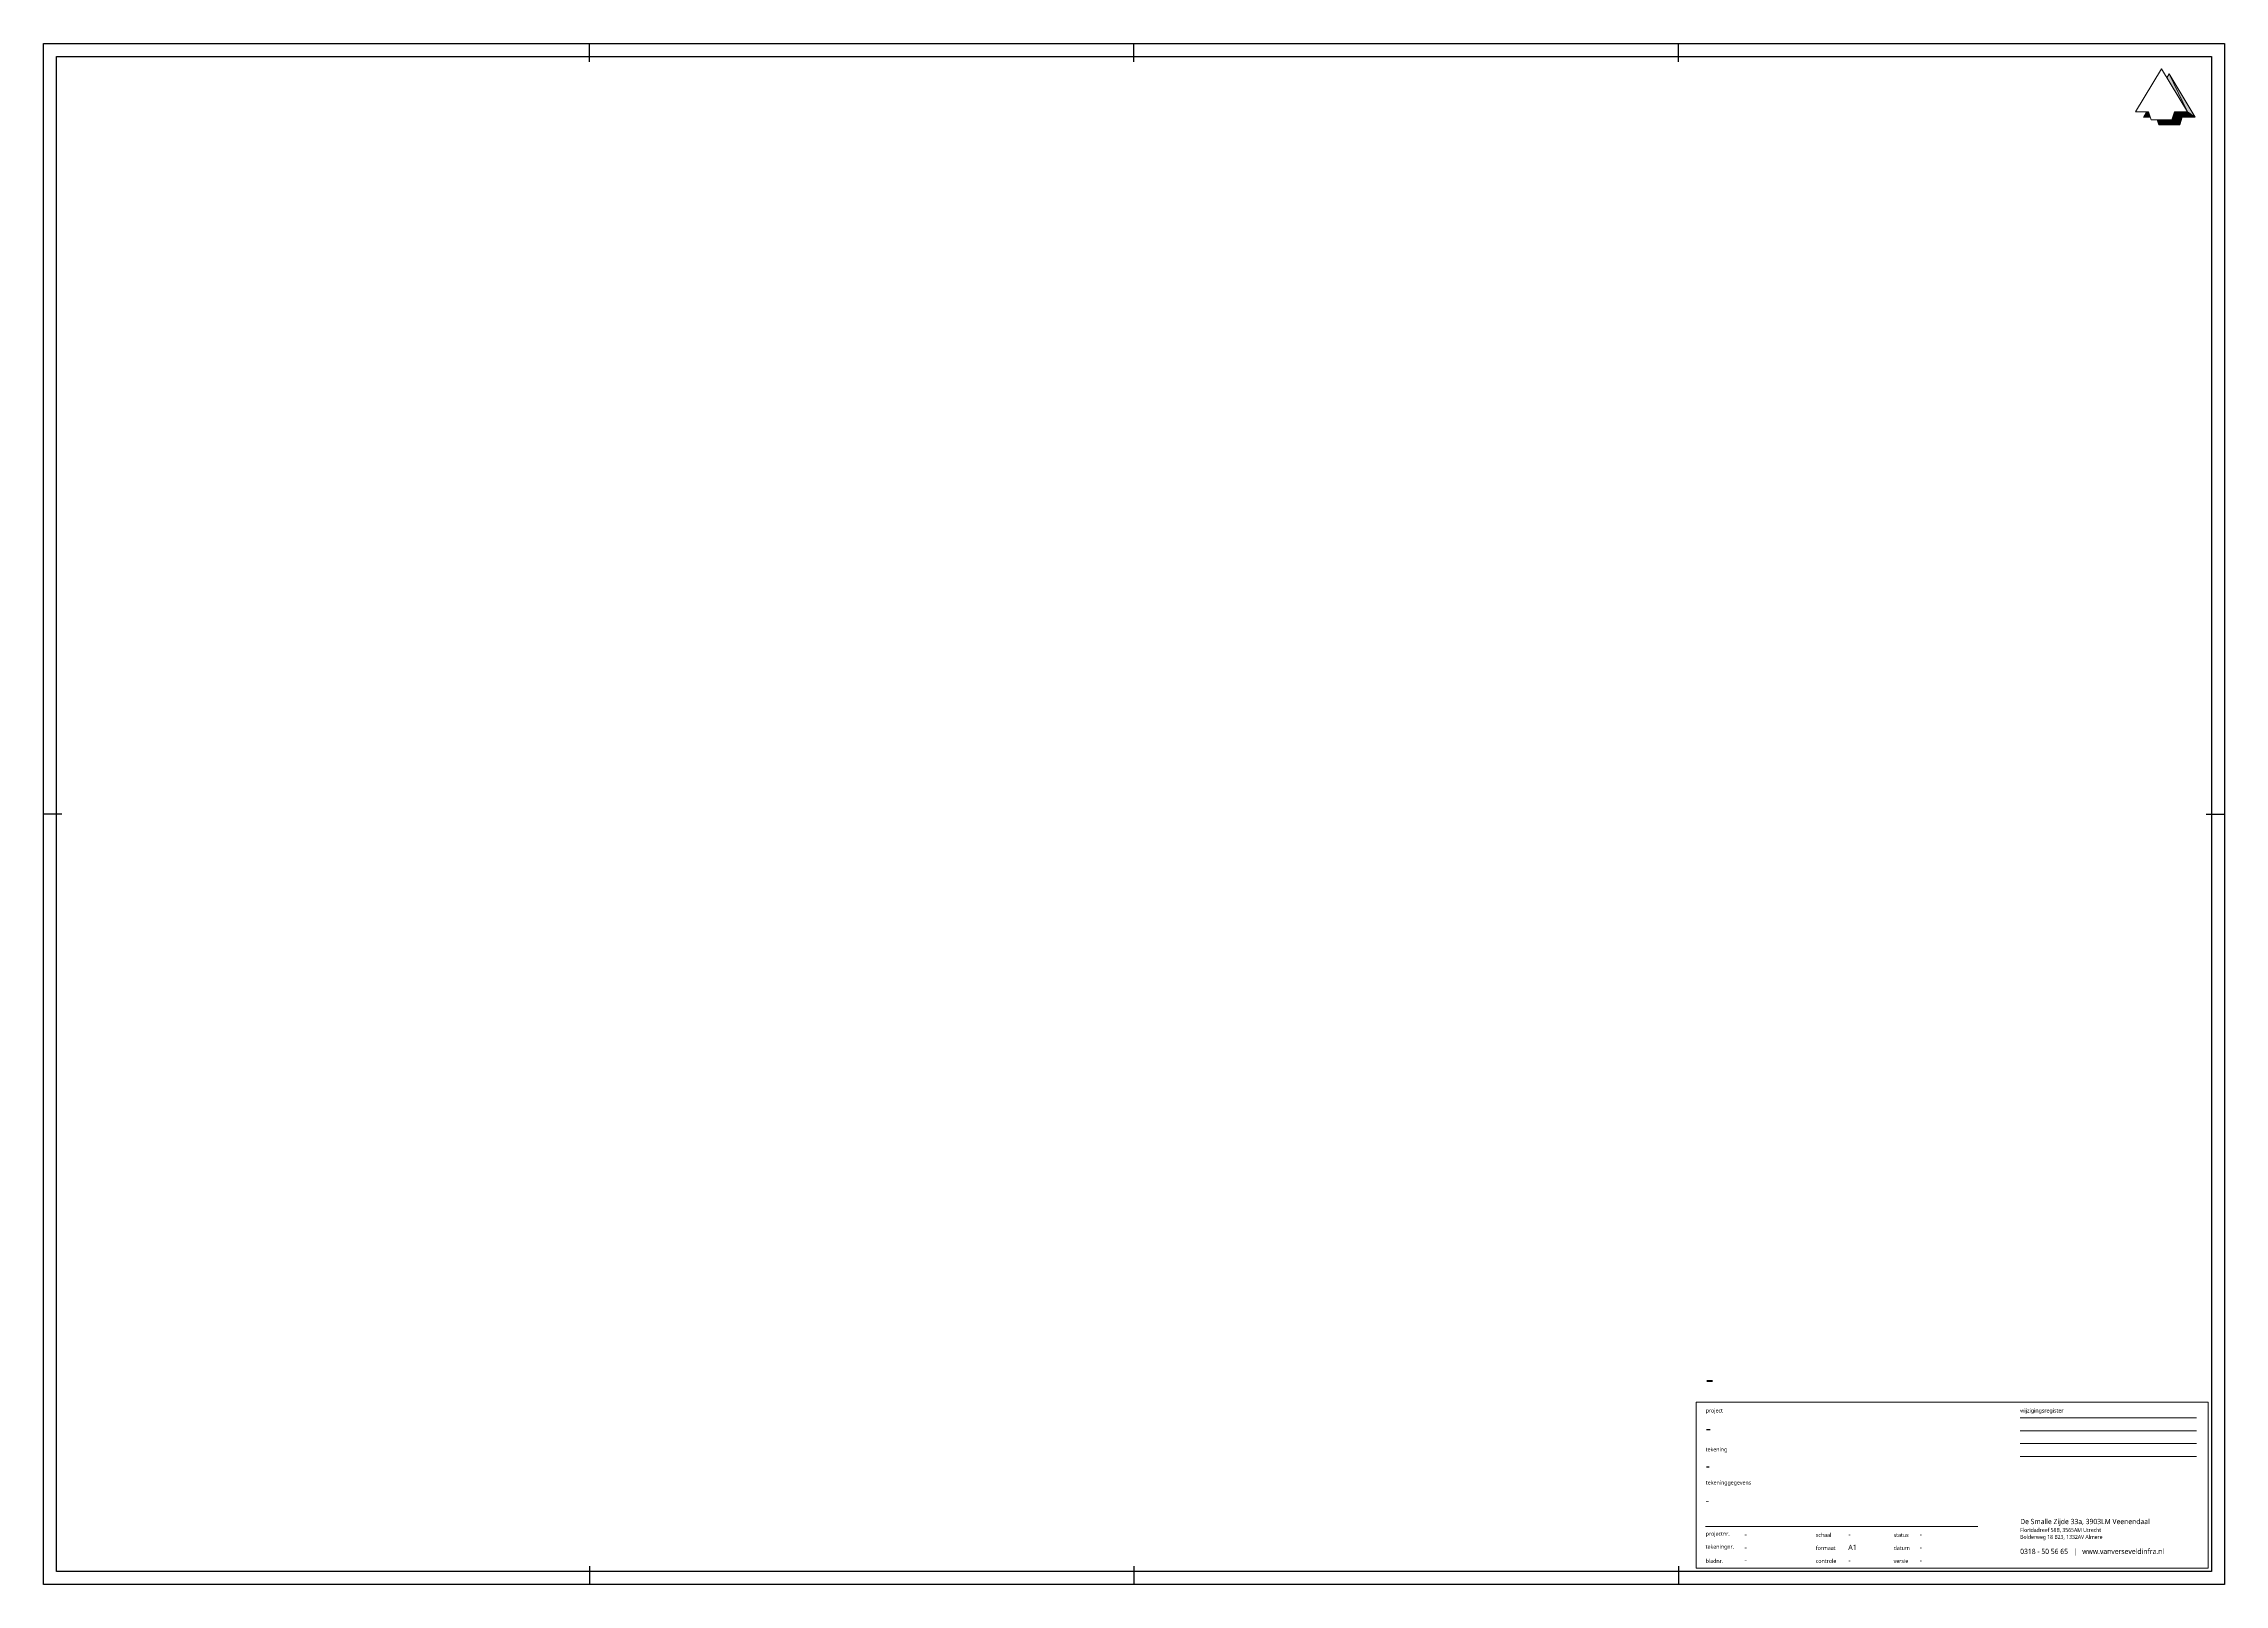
# Paper-space layout 'A1-liggend' of a CAD drawing. Header units: metres. Extents: x 0 to 0.841, y 0 to 0.594.
import ezdxf

# ---------------------------------------------------------------- set-up
doc = ezdxf.new("R2010")
doc.units = ezdxf.units.M
for name, color, linetype, lineweight in [('Noordpijl', 7, 'Continuous', 9), ('X-XX-AL-TEKENBLAD-S', 7, 'Continuous', 9), ('X-XX-AL-TEKENBLAD_KADER-S', 8, 'Continuous', 25), ('X-XX-AL-TEKENBLAD_LOGO-S', 7, 'Continuous', 9)]:
    doc.layers.add(name, color=color, linetype=linetype, lineweight=lineweight)

# ---------------------------------------------------------------- blocks, each defined once
blk = doc.blocks.new('S0-0NP01')
at = {"linetype": 'Continuous', "lineweight": 9}
for points in [[(9.99, -16.65), (2.997, -1.998), (2.0979, -3.4965)], [(12.987, -18.648), (2.997, -1.998), (9.99, -16.65)], [(-6.993, -18.648), (-4.329, -18.648), (-5.7942, -16.65)], [(-5.7942, -16.65), (-4.995, -16.65), (-4.329, -18.648)], [(3.996, -19.647), (7.992, -18.648), (4.995, -16.65)], [(7.992, -18.648), (9.99, -16.65), (4.995, -16.65)], [(7.992, -18.648), (12.987, -18.648), (9.99, -16.65)], [(-0.999, -21.645), (3.996, -19.647), (-1.665, -19.647)], [(-0.999, -21.645), (6.993, -21.645), (3.996, -19.647)], [(6.993, -21.645), (7.992, -18.648), (3.996, -19.647)]]:
    blk.add_hatch(color=7, dxfattribs=at).paths.add_polyline_path(points)
at = {"color": 3, "linetype": 'Continuous', "lineweight": 9}
for p, q in [((-9.99, -16.65), (0, 0)), ((0, 0), (9.99, -16.65)), ((2.0979, -3.4965), (2.997, -1.998)), ((2.997, -1.998), (12.987, -18.648)), ((-9.99, -16.65), (-4.995, -16.65)), ((-6.993, -18.648), (-5.7942, -16.65)), ((-4.995, -16.65), (-3.996, -19.647)), ((3.996, -19.647), (4.995, -16.65)), ((4.995, -16.65), (9.99, -16.65)), ((-6.993, -18.648), (-4.329, -18.648)), ((-3.996, -19.647), (3.996, -19.647)), ((-1.665, -19.647), (-0.999, -21.645)), ((-0.999, -21.645), (6.993, -21.645)), ((6.993, -21.645), (7.992, -18.648)), ((7.992, -18.648), (12.987, -18.648))]:
    blk.add_line(p, q, dxfattribs=at)
at = {"color": 7, "linetype": 'Continuous', "lineweight": 9}
for p, q in [((9.99, -16.65), (2.997, -1.998)), ((-5.7942, -16.65), (-4.329, -18.648)), ((4.995, -16.65), (7.992, -18.648)), ((9.99, -16.65), (7.992, -18.648)), ((9.99, -16.65), (12.987, -18.648)), ((3.996, -19.647), (-0.999, -21.645)), ((7.992, -18.648), (3.996, -19.647)), ((3.996, -19.647), (6.993, -21.645))]:
    blk.add_line(p, q, dxfattribs=at)
for tag in ['Z', 'Commentaar', 'Pointnumber']:
    blk.add_attdef(tag, (0, 0), '', height=0.2)

psp = doc.layouts.new('A1-liggend')

# ---------------------------------------------------------------- linework, layer by layer
at = {"layer": 'X-XX-AL-TEKENBLAD-S', "color": 251, "lineweight": 9, "ltscale": 0.005, "true_color": 0x4c4947}
psp.add_lwpolyline([(0.83475, 0.07025), (0.63725, 0.07025), (0.63725, 0.00625), (0.83475, 0.00625)], close=True, dxfattribs=at)
at = {"layer": 'X-XX-AL-TEKENBLAD-S', "color": 9, "ltscale": 0.005, "true_color": 0xc1bfbd}
for points in [[(0.83025, 0.07025), (0.641, 0.07025)], [(0.83025, 0.06425), (0.76225, 0.06425)], [(0.83025, 0.05925), (0.76225, 0.05925)], [(0.83025, 0.05425), (0.76225, 0.05425)], [(0.83025, 0.04925), (0.76225, 0.04925)], [(0.74592, 0.02225), (0.64095, 0.02225)]]:
    psp.add_lwpolyline(points, dxfattribs=at)
at = {"layer": 'X-XX-AL-TEKENBLAD-S', "color": 1, "lineweight": 9, "ltscale": 0.005}
psp.add_lwpolyline([(0.83476, 0.005), (0.836, 0.005), (0.836, 0.00626)], dxfattribs=at)
at = {"layer": 'X-XX-AL-TEKENBLAD_KADER-S', "color": 7, "ltscale": 0.005}
for points in [[(0, 0.594), (0.841, 0.594), (0.841, 0), (0, 0)], [(0.005, 0.589), (0.836, 0.589), (0.836, 0.005), (0.005, 0.005)]]:
    psp.add_lwpolyline(points, close=True, dxfattribs=at)
at = {"layer": 'X-XX-AL-TEKENBLAD_KADER-S', "ltscale": 0.005}
for points in [[(0.2105, 0.587), (0.2105, 0.594)], [(0.4205, 0.587), (0.4205, 0.594)], [(0.6305, 0.587), (0.6305, 0.594)], [(0.007, 0.297), (0, 0.297)], [(0.834, 0.297), (0.841, 0.297)], [(0.2105, 0.007), (0.2105, 0)], [(0.4205, 0.007), (0.4205, 0)], [(0.6305, 0.007), (0.6305, 0)]]:
    psp.add_lwpolyline(points, dxfattribs=at)

# ---------------------------------------------------------------- block references
at = {"layer": 'Noordpijl', "linetype": 'Continuous', "xscale": 0.001000000047497451, "yscale": 0.001000000047497451}
psp.add_blockref('S0-0NP01', (0.81677, 0.58431), dxfattribs=at)

# ---------------------------------------------------------------- texts
at = {"layer": 'X-XX-AL-TEKENBLAD-S', "color": 142, "true_color": 0x009ee3, "char_height": 0.0015169, "attachment_point": 7}
for s, insert in [('\\fOpen Sans|i0|b0;project', (0.64095, 0.06575)), ('\\fOpen Sans|i0|b0;wijzigingsregister', (0.76225, 0.06575)), ('\\fOpen Sans|i0|b0;tekening', (0.64095, 0.05075)), ('\\fOpen Sans|i0|b0;tekeninggegevens', (0.64105, 0.03798))]:
    psp.add_mtext(s, dxfattribs=dict(at, insert=insert))
at = {"layer": 'X-XX-AL-TEKENBLAD-S', "insert": (0.76225, 0.02525), "char_height": 0.0020226, "width": 0.0748985, "attachment_point": 1, "line_spacing_factor": 1.05}
psp.add_mtext('\\H0.00202;\\W0.800;\\C251;\\fOpen Sans|i0|b0;De Smalle Zijde 33a, 3903LM Veenendaal\\P\\H0.00152;\\W0.800;Floridadreef 58B, 3565AM Utrecht\\PBolderweg 18 B23, 1332AV Almere\\P\\P\\H0.00202;\\W0.800;0318 - 50 56 65   |   www.vanverseveldinfra.nl', dxfattribs=at)
at = {"layer": 'X-XX-AL-TEKENBLAD-S', "attachment_point": 7}
for s, insert, char_height in [('\\fOpen Sans|i0|b0;projectnr.', (0.64095, 0.01825), 0.0015169), ('\\fOpen Sans|i0|b0;-', (0.65595, 0.01825), 0.0020226), ('\\fOpen Sans|i0|b0;schaal', (0.68345, 0.01825), 0.0015169), ('\\fOpen Sans|i0|b0;-', (0.69595, 0.01825), 0.0020226), ('\\fOpen Sans|i0|b0;status', (0.71345, 0.01825), 0.0015169), ('\\fOpen Sans|i0|b0;-', (0.72345, 0.01825), 0.0020226), ('\\fOpen Sans|i0|b0;tekeningnr.', (0.64095, 0.01325), 0.0015169), ('\\fOpen Sans|i0|b0;bladnr.', (0.64095, 0.00825), 0.0015169), ('\\fOpen Sans|i0|b0;-', (0.65595, 0.01325), 0.0020226), ('\\fOpen Sans|i0|b0;-', (0.65595, 0.00832), 0.0020226), ('\\fOpen Sans|i0|b0;formaat', (0.68345, 0.01325), 0.0015169), ('\\fOpen Sans|i0|b0;controle', (0.68345, 0.00825), 0.0015169), ('\\fOpen Sans|i0|b0;A1', (0.69595, 0.01325), 0.0020226), ('\\fOpen Sans|i0|b0;-', (0.69595, 0.00825), 0.0020226), ('\\fOpen Sans|i0|b0;versie', (0.71345, 0.00825), 0.0015169), ('\\fOpen Sans|i0|b0;datum', (0.71345, 0.01325), 0.0015169), ('\\fOpen Sans|i0|b0;-', (0.72345, 0.00825), 0.0020226)]:
    psp.add_mtext(s, dxfattribs=dict(at, insert=insert, char_height=char_height))
at = {"layer": 'X-XX-AL-TEKENBLAD_LOGO-S', "attachment_point": 7}
for insert, char_height in [((0.641, 0.07575), 0.0070791), ((0.64095, 0.05775), 0.0050565), ((0.64095, 0.04375), 0.0040452), ((0.64095, 0.03075), 0.0030339), ((0.72345, 0.01325), 0.0020226)]:
    psp.add_mtext('\\fOpen Sans|i0|b0;-', dxfattribs=dict(at, insert=insert, char_height=char_height))

# ---------------------------------------------------------------- viewports
at = {"layer": '0'}
vp = psp.add_viewport(center=(0.42094, 0.29734), size=(0.83166, 0.5845757), view_center_point=(157.7555, -74.3195), view_height=116.9151417, dxfattribs=at)
vp.dxf.flags = 0x10000  # cut along an outline
vp.dxf.clipping_boundary_handle = psp.add_lwpolyline([(0.00511, 0.58963), (0.83677, 0.58963), (0.83677, 0.00505), (0.00511, 0.00505), (0.00511, 0.58963)], format="xyb", close=True, dxfattribs={"invisible": 1}).dxf.handle

doc.saveas('drawing.dxf')
